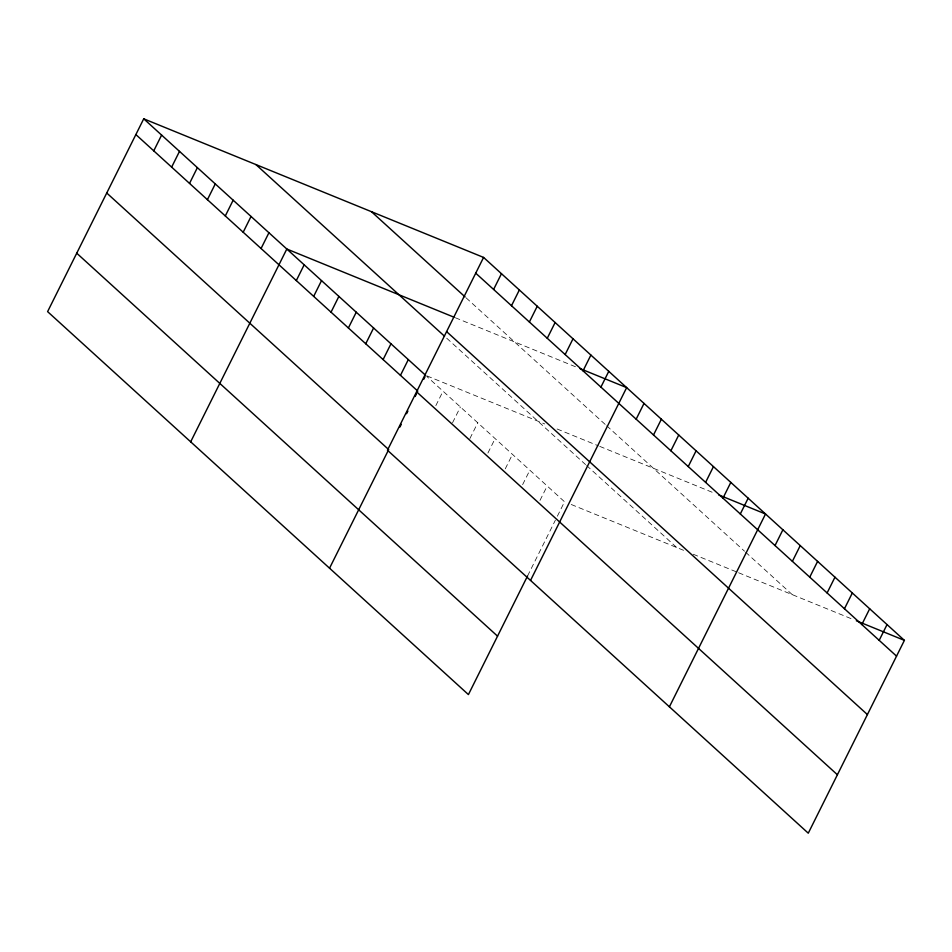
<?xml version="1.0" encoding="UTF-8"?>
<svg xmlns="http://www.w3.org/2000/svg" width="952" height="952" viewBox="0 0 952 952"><rect width="100%" height="100%" fill="white"/><g stroke="black" fill="none" stroke-linecap="round" stroke-linejoin="round"><path stroke-width="0.71" stroke-dasharray="4.76 3.57" d="M435.837 405.635L443.037 391.189M452.545 422.748L460.399 406.992M469.895 438.551L477.761 422.783M487.912 453.033L495.123 438.586M505.274 468.824L512.473 454.378M522.636 484.627L529.836 470.181M539.986 500.419L547.198 485.972M527.563 575.96L555.373 520.185M557.348 516.222L564.548 501.775L426.77 376.385M455.365 317.754L575.924 366.937M427.02 375.933L544.711 423.938M557.087 428.983L598.356 445.822M599.736 446.381L713.464 492.767M571.224 504.489L683.584 550.315M693.211 554.242L737.229 572.2M738.597 572.759L853.67 619.681M466.111 297.845L605.639 424.818M606.733 425.806L744.512 551.196M745.594 552.184L792.254 594.631M446.702 338.198L585.563 464.576M586.658 465.564L676.705 547.507"/><path stroke-width="1.43" d="M483.58 257.421L387.452 450.225L808.272 833.19L904.4 640.375L483.58 257.421L143.728 118.81L47.6 311.625L468.42 694.579L527.563 575.96M153.76 150.844L161.614 135.089M171.646 167.124L179.5 151.368M189.531 183.403L197.385 167.635M207.417 199.682L215.271 183.915M225.303 215.949L233.157 200.194M243.188 232.228L251.042 216.461M261.062 248.508L268.928 232.74M190.674 441.835L286.814 249.019L453.985 317.195M296.31 280.578L304.176 264.811M313.672 296.37L321.526 280.614M331.034 312.173L338.888 296.405M348.384 327.964L356.25 312.208M365.747 343.767L373.6 328M383.109 359.558L390.963 343.803M400.459 375.362L408.325 359.594M329.547 568.201L388.69 449.582L106.743 193.006M399.947 427.008L401.268 424.354M406.563 413.727L407.896 411.074M415.179 396.472L416.5 393.807M423.723 379.336L425.032 376.706M493.6 289.456L501.466 273.688M511.486 305.735L519.352 289.967M529.371 322.014L537.237 306.247M547.257 338.281L555.123 322.526M565.143 354.56L573.009 338.793M583.029 370.84L590.894 355.072M600.914 387.107L608.768 371.351M530.526 580.434L626.654 387.619L579.935 368.567M636.162 419.189L644.016 403.422M653.512 434.981L661.378 419.213M670.874 450.784L678.74 435.016M688.236 466.575L696.091 450.808M705.599 482.378L713.453 466.611M722.949 498.17L730.815 482.402M740.311 513.961L748.165 498.205M669.399 706.812L765.527 513.997L718.796 494.945M775.023 545.555L782.889 529.8M792.385 561.359L800.251 545.591M809.747 577.15L817.601 561.394M827.109 592.953L834.963 577.186M844.46 608.745L852.326 592.989M861.822 624.548L869.688 608.78M879.184 640.339L887.038 624.583M856.336 620.775L904.4 640.375M475.726 273.176L896.546 656.142M371.435 211.677L465.064 296.881M446.595 331.605L867.415 714.571M255.886 164.553L444.524 336.223M143.728 118.81L425.687 375.397M135.874 134.577L417.821 391.153M416.583 391.808L837.403 774.761M76.731 253.196L497.551 636.162"/></g></svg>
